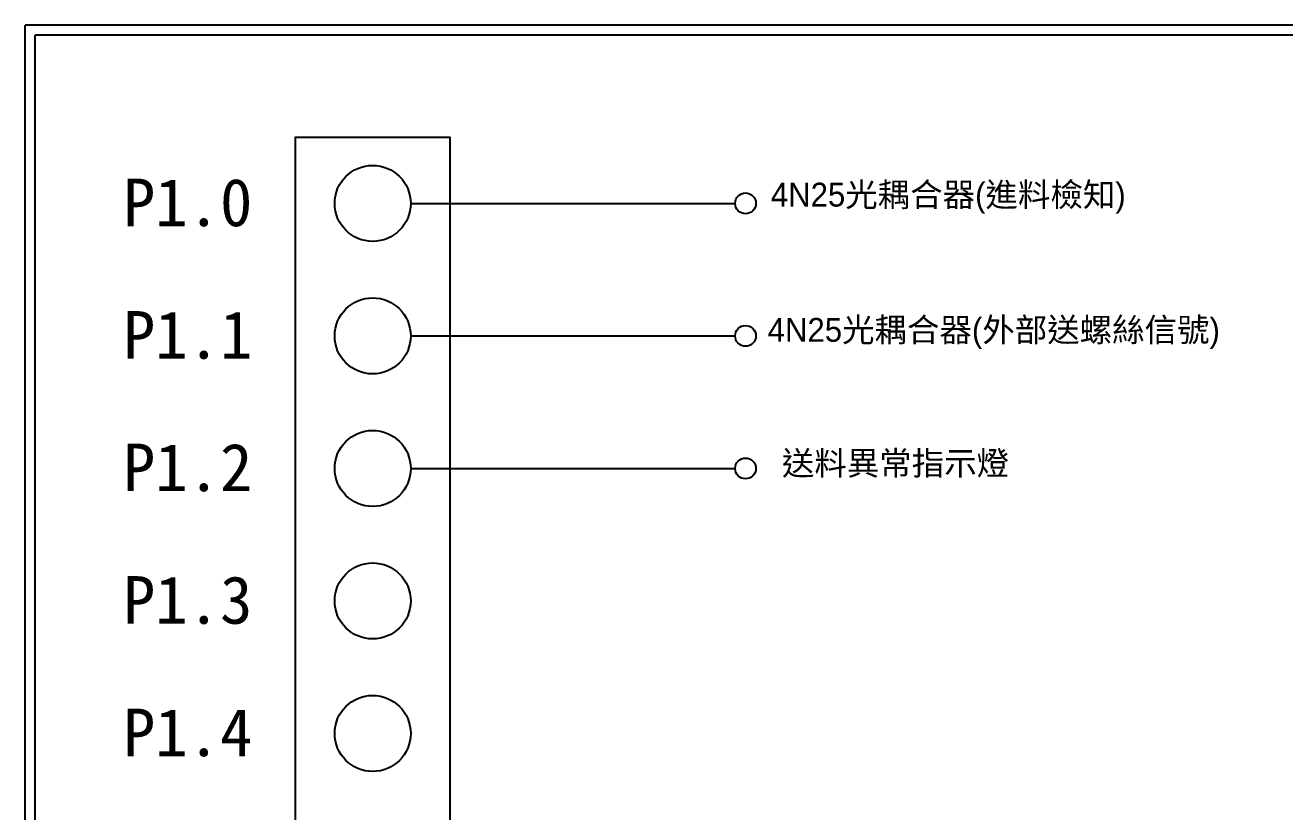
# Model space of a CAD drawing. Extents: x 275 to 562, y 265 to 469.
# Drawn here: x 274.9 to 433.7, y 369.8 to 468.9 of the extents above; entities that cross this region are included whole.
import ezdxf

# ---------------------------------------------------------------- set-up
doc = ezdxf.new("R2010")
doc.units = 0
doc.layers.add('圖框層', color=7, linetype='CONTINUOUS')
doc.layers.add('標尺寸層', color=3, linetype='CONTINUOUS')
doc.styles.add('CNS', font='')
doc.styles.add('STSL', font='kaiu.ttf')
doc.styles.get('CNS').set_extended_font_data('PMingLiU')

msp = doc.modelspace()

# ---------------------------------------------------------------- linework, layer by layer
at = {"layer": '圖框層', "color": 7}
for p, q in [((561.9, 468.91), (274.9, 468.91)), ((274.9, 264.95), (274.9, 468.91)), ((560.65, 467.66), (276.15, 467.66)), ((276.15, 266.2), (276.15, 467.66))]:
    msp.add_line(p, q, dxfattribs=at)
at = {"layer": '標尺寸層', "color": 0}
for p, q in [((323.48, 446.47), (364.38, 446.47)), ((323.48, 429.78), (364.38, 429.78)), ((323.48, 413.08), (364.38, 413.08))]:
    msp.add_line(p, q, dxfattribs=at)
msp.add_lwpolyline([(308.96, 438.12), (308.96, 454.82), (328.43, 454.82), (328.43, 438.12)], dxfattribs=at)
msp.add_lwpolyline([(308.96, 454.82), (328.43, 454.82), (328.43, 304.58), (308.96, 304.58)], close=True, dxfattribs=at)
for centre, radius in [((318.7, 446.47), 4.79), ((365.7, 446.47), 1.31), ((318.7, 429.78), 4.79), ((365.7, 429.78), 1.31), ((318.7, 413.08), 4.79), ((365.7, 413.08), 1.31), ((318.7, 396.39), 4.79), ((318.7, 379.7), 4.79)]:
    msp.add_circle(centre, radius, dxfattribs=at)

# ---------------------------------------------------------------- texts
at = {"layer": '圖框層', "color": 7, "style": 'STSL'}
for s, p in [('P1.0', (287.21, 443.6)), ('P1.1', (287.21, 426.91)), ('P1.2', (287.21, 410.22)), ('P1.3', (287.21, 393.52)), ('P1.4', (287.21, 376.83))]:
    msp.add_text(s, height=6, dxfattribs=at).set_placement(p)
at = {"layer": '標尺寸層', "color": 7, "char_height": 3, "attachment_point": 1, "style": 'CNS'}
for s, width, insert in [('4N25光耦合器(進料檢知)', 48.6464, (368.89, 449.07)), ('4N25光耦合器(外部送螺絲信號)', 62.3028, (368.49, 432.04)), ('\\pt27;送料異常指示燈', 31.7733, (370.28, 415.24))]:
    msp.add_mtext_dynamic_manual_height_columns(s, width=width, gutter_width=32.5, heights=[0], dxfattribs=dict(at, insert=insert))

doc.saveas('drawing.dxf')
